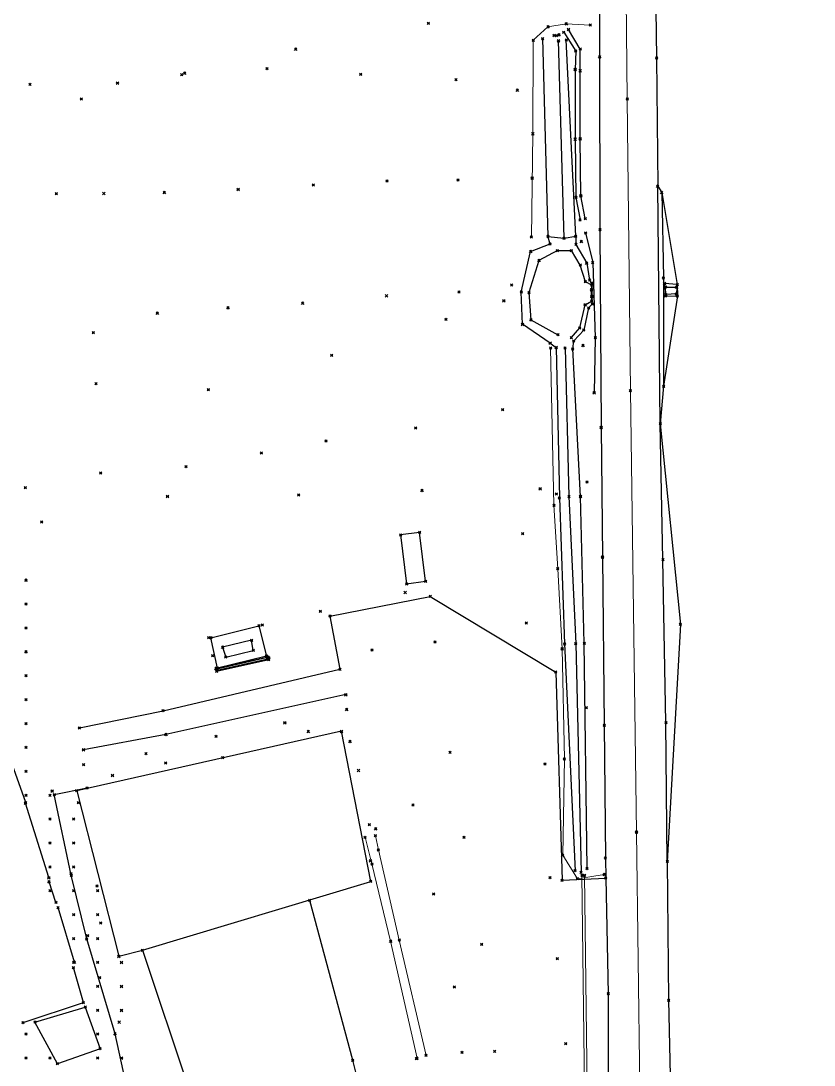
# Model space of a CAD drawing. Header units: metres. Extents: x 441556 to 446409, y 432338 to 461058.
# Drawn here: x 444023.5 to 444123.2, y 445702.4 to 445833.5 of the extents above; entities that cross this region are included whole.
import ezdxf

# ---------------------------------------------------------------- set-up
doc = ezdxf.new("R2010")
doc.units = ezdxf.units.M
doc.header["$MEASUREMENT"] = 0
doc.header["$PDMODE"] = 35
doc.header["$PDSIZE"] = 0.15
for name, color, linetype in [('DTM-BRE-RevB_A_HAT', 2, 'Continuous'), ('DTM-BRE-RevN_GRP_ASFALT_PARCARE', 2, 'Continuous'), ('DTM-BRE-RevN_GRP_CAMERA_CADERE_JOS', 2, 'Continuous'), ('DTM-BRE-RevN_GRP_CAMERA_CADERE_SUS', 2, 'Continuous'), ('DTM-BRE-RevN_GRP_COLT_CONSTRUCTIE', 2, 'Continuous'), ('DTM-BRE-RevN_GRP_GROAPA_JOS', 2, 'Continuous'), ('DTM-BRE-RevN_GRP_GROAPA_SUS', 2, 'Continuous'), ('DTM-BRE-RevN_GRP_MARGINE_CAROSABIL', 2, 'Continuous'), ('DTM-BRE-RevN_GRP_PARAPET_BETON', 2, 'Continuous'), ('DTM-BRE-RevN_GRP_PARAPET_METAL', 2, 'Continuous'), ('DTM-BRE-RevN_GRP_PLACA_BETON', 2, 'Continuous'), ('DTM-BRE-RevN_GRP_REZERVOR_GAZ', 2, 'Continuous'), ('DTM-BRE-RevN_GRP_SANT_PAMANT_JOS', 2, 'Continuous'), ('DTM-BRE-RevN_GRP_SANT_PAMANT_SUS', 2, 'Continuous'), ('DTM-BRE-RevN_GRP_SCURGERI', 2, 'Continuous'), ('DTM-BRE-RevN_GRP_TEAVA_APA_POTABILA', 2, 'Continuous'), ('DTM-BRE-RevN_GRP_ZID_JOS', 2, 'Continuous'), ('DTM-BRE-RevN_GRP_ZID_SUS', 2, 'Continuous'), ('DTM-INT_YP', 121, 'Continuous'), ('DTM-NOK-RevN_POINTS', 91, 'Continuous')]:
    doc.layers.add(name, color=color, linetype=linetype)
for name, color, linetype, lineweight in [('DTM-BRE-RevN_GRP_AX', 2, 'Continuous', 0), ('DTM-BRE-RevN_GRP_PARCARE', 2, 'Continuous', 0), ('DTM-BRE-RevN_GRP_TROTUAR', 2, 'Continuous', 0), ('DTM-BRE-RevN_GRP_TUB', 2, 'Continuous', 0)]:
    doc.layers.add(name, color=color, linetype=linetype, lineweight=lineweight)

msp = doc.modelspace()

# ---------------------------------------------------------------- linework, layer by layer
at = {"layer": 'DTM-BRE-RevB_A_HAT'}
for p, q in [((444089.998, 445805.496, 342.086), (444089.722, 445806.443, 342.271)), ((444089.722, 445806.443, 342.271), (444091.757, 445806.213, 341.489)), ((444091.757, 445806.213, 341.489), (444093.219, 445806.454, 342.158)), ((444093.219, 445806.454, 342.158), (444093.236, 445805.429, 342.091)), ((444090.919, 445804.659, 341.471), (444092.676, 445804.66, 341.438)), ((444095.23, 445800.328, 341.033), (444094.421, 445800.747, 340.848)), ((444095.239, 445800.598, 342.223), (444094.949, 445800.955, 342.24)), ((444094.403, 445797.868, 341.331), (444095.214, 445798.328, 341.052)), ((444094.831, 445797.456, 342.392), (444095.296, 445797.945, 342.211)), ((444092.836, 445792.307, 341.9), (444092.967, 445793.313, 341.66)), ((444090.006, 445793.057, 342.058), (444090.761, 445792.512, 341.942))]:
    msp.add_line(p, q, dxfattribs=at)
at = {"layer": 'DTM-BRE-RevN_GRP_ASFALT_PARCARE'}
for p, q in [((444062.341, 445758.783, 342.679), (444074.939, 445761.249, 342.514)), ((444074.939, 445761.249, 342.514), (444090.697, 445751.748, 342.337)), ((444062.341, 445758.783, 342.679), (444063.593, 445752.101, 342.665)), ((444041.388, 445746.898, 342.925), (444063.593, 445752.101, 342.665)), ((444090.697, 445751.748, 342.337), (444091.501, 445725.604, 342.575)), ((444064.342, 445748.92, 342.633), (444041.749, 445743.909, 342.967)), ((444030.883, 445744.736, 343.091), (444041.388, 445746.898, 342.925)), ((444041.749, 445743.909, 342.967), (444031.4, 445741.992, 343.154)), ((444091.501, 445725.604, 342.575), (444096.975, 445725.876, 342.515))]:
    msp.add_line(p, q, dxfattribs=at)
at = {"layer": 'DTM-BRE-RevN_GRP_AX'}
for p, q in [((444099.686, 445823.688, 342.376), (444099.023, 445876.927, 342.643)), ((444100.088, 445787.075, 342.354), (444099.686, 445823.688, 342.376)), ((444100.844, 445731.657, 342.593), (444100.088, 445787.075, 342.354)), ((444101.459, 445683.388, 343.029), (444100.844, 445731.657, 342.593))]:
    msp.add_line(p, q, dxfattribs=at)
at = {"layer": 'DTM-BRE-RevN_GRP_CAMERA_CADERE_JOS'}
for p, q in [((444104.498, 445800.085, 340.679), (444105.891, 445800.064, 340.758)), ((444104.523, 445799.144, 340.622), (444104.498, 445800.085, 340.679)), ((444105.891, 445800.064, 340.758), (444105.854, 445799.216, 340.751)), ((444105.854, 445799.216, 340.751), (444104.523, 445799.144, 340.622))]:
    msp.add_line(p, q, dxfattribs=at)
at = {"layer": 'DTM-BRE-RevN_GRP_CAMERA_CADERE_SUS'}
for p, q in [((444104.364, 445800.539, 342.202), (444104.472, 445798.944, 342.198)), ((444105.963, 445800.383, 342.424), (444104.364, 445800.539, 342.202)), ((444104.472, 445798.944, 342.198), (444105.975, 445798.962, 342.404))]:
    msp.add_line(p, q, dxfattribs=at)
at = {"layer": 'DTM-BRE-RevN_GRP_COLT_CONSTRUCTIE'}
for p, q in [((444073.609, 445769.28, 342.511), (444071.229, 445768.97, 342.483)), ((444071.229, 445768.97, 342.483), (444071.977, 445762.804, 342.546)), ((444074.36, 445763.141, 342.684), (444073.609, 445769.28, 342.511)), ((444071.977, 445762.804, 342.546), (444074.36, 445763.141, 342.684)), ((444063.801, 445744.31, 342.75), (444030.551, 445736.848, 343.275)), ((444067.472, 445725.47, 343.212), (444063.801, 445744.31, 342.75)), ((444024.143, 445735.363, 344.736), (444022.219, 445740.787, 343.827)), ((444030.551, 445736.848, 343.275), (444035.837, 445716.069, 346.104)), ((444027.045, 445725.94, 344.691), (444024.099, 445735.28, 343.419)), ((444027.938, 445722.82, 343.841), (444027.073, 445725.408, 343.952)), ((444038.799, 445716.82, 346.089), (444067.472, 445725.47, 343.212)), ((444065.218, 445703.006, 343.794), (444059.816, 445723.073, 343.82)), ((444030.25, 445715.325, 344.261), (444028.208, 445722.183, 344.309)), ((444035.837, 445716.069, 346.104), (444038.799, 445716.82, 346.089)), ((444038.799, 445716.82, 346.089), (444055.684, 445666.295, 344.536)), ((444031.377, 445710.242, 343.319), (444030.134, 445714.641, 343.353)), ((444023.808, 445707.74, 344.034), (444031.377, 445710.242, 343.319)), ((444025.294, 445707.799, 343.621), (444031.613, 445709.694, 343.241)), ((444031.613, 445709.694, 343.241), (444033.485, 445704.457, 343.241)), ((444028.113, 445702.579, 346.746), (444025.294, 445707.799, 343.621)), ((444033.485, 445704.457, 343.241), (444028.113, 445702.579, 346.746)), ((444065.618, 445701.534, 343.81), (444065.218, 445703.006, 343.794))]:
    msp.add_line(p, q, dxfattribs=at)
at = {"layer": 'DTM-BRE-RevN_GRP_GROAPA_JOS'}
for p, q in [((444090.919, 445804.659, 341.471), (444088.599, 445803.412, 341.344)), ((444093.783, 445802.834, 341.38), (444092.676, 445804.66, 341.438)), ((444088.599, 445803.412, 341.344), (444087.338, 445799.381, 341.45)), ((444094.421, 445800.747, 340.848), (444093.783, 445802.834, 341.38)), ((444087.338, 445799.381, 341.45), (444087.591, 445795.964, 341.334)), ((444093.709, 445794.954, 341.287), (444094.403, 445797.868, 341.331)), ((444087.591, 445795.964, 341.334), (444090.972, 445794.095, 341.269)), ((444092.65, 445793.713, 341.262), (444093.709, 445794.954, 341.287))]:
    msp.add_line(p, q, dxfattribs=at)
at = {"layer": 'DTM-BRE-RevN_GRP_GROAPA_SUS'}
for p, q in [((444087.551, 445804.543, 342.123), (444089.998, 445805.496, 342.086)), ((444093.236, 445805.429, 342.091), (444094.594, 445803.083, 342.243)), ((444086.379, 445799.444, 342.195), (444087.551, 445804.543, 342.123)), ((444094.594, 445803.083, 342.243), (444094.949, 445800.955, 342.24)), ((444086.53, 445795.406, 342.186), (444086.379, 445799.444, 342.195)), ((444094.831, 445797.456, 342.392), (444094.223, 445794.682, 341.909)), ((444090.006, 445793.057, 342.058), (444086.53, 445795.406, 342.186)), ((444094.223, 445794.682, 341.909), (444092.967, 445793.313, 341.66))]:
    msp.add_line(p, q, dxfattribs=at)
at = {"layer": 'DTM-BRE-RevN_GRP_MARGINE_CAROSABIL'}
for p, q in [((444096.195, 445850.304, 342.36), (444096.212, 445828.985, 342.293)), ((444096.212, 445828.985, 342.293), (444096.26, 445807.277, 342.29)), ((444103.837, 445782.924, 342.297), (444103.51, 445812.749, 342.3)), ((444096.26, 445807.277, 342.29), (444096.412, 445782.467, 342.285)), ((444104.163, 445765.873, 342.35), (444103.837, 445782.924, 342.297)), ((444096.412, 445782.467, 342.285), (444096.574, 445766.187, 342.33)), ((444096.574, 445766.187, 342.33), (444096.796, 445745.064, 342.416)), ((444104.549, 445745.395, 342.424), (444104.163, 445765.873, 342.35)), ((444096.796, 445745.064, 342.416), (444096.948, 445728.389, 342.487)), ((444104.716, 445727.967, 342.524), (444104.549, 445745.395, 342.424)), ((444096.948, 445728.389, 342.487), (444096.975, 445725.876, 342.515)), ((444096.975, 445725.876, 342.515), (444097.296, 445711.359, 342.623)), ((444097.296, 445711.359, 342.623), (444097.297, 445692.511, 342.774))]:
    msp.add_line(p, q, dxfattribs=at)
at = {"layer": 'DTM-BRE-RevN_GRP_PARAPET_BETON'}
for p, q in [((444091.709, 445832.064, 342.157), (444093.212, 445829.7, 342.333)), ((444093.781, 445829.957, 342.37), (444092.305, 445832.42, 342.068)), ((444093.774, 445827.227, 342.379), (444093.781, 445829.957, 342.37)), ((444093.212, 445829.7, 342.333), (444093.146, 445827.407, 342.287)), ((444093.146, 445827.407, 342.287), (444093.147, 445818.651, 342.228)), ((444093.774, 445818.697, 342.347), (444093.774, 445827.227, 342.379)), ((444093.147, 445818.651, 342.228), (444093.244, 445811.345, 342.099)), ((444093.853, 445811.546, 342.315), (444093.774, 445818.697, 342.347)), ((444094.405, 445808.675, 342.245), (444093.853, 445811.546, 342.315)), ((444093.244, 445811.345, 342.099), (444093.765, 445808.517, 342.148))]:
    msp.add_line(p, q, dxfattribs=at)
at = {"layer": 'DTM-BRE-RevN_GRP_PARAPET_METAL'}
for p, q in [((444104.023, 445811.954, 342.124), (444104.229, 445801.226, 342.102)), ((444094.448, 445806.871, 342.51), (444095.358, 445803.159, 342.436)), ((444095.358, 445803.159, 342.436), (444095.669, 445793.717, 342.418)), ((444104.229, 445801.226, 342.102), (444104.257, 445787.621, 342.047)), ((444095.669, 445793.717, 342.418), (444095.533, 445786.811, 342.439))]:
    msp.add_line(p, q, dxfattribs=at)
at = {"layer": 'DTM-BRE-RevN_GRP_PARCARE'}
for p, q in [((444087.876, 445831.064, 342.385), (444089.719, 445832.751, 342.279)), ((444089.719, 445832.751, 342.279), (444092.018, 445833.13, 342.312)), ((444092.018, 445833.13, 342.312), (444095.033, 445832.969, 342.292)), ((444087.825, 445819.32, 342.355), (444087.876, 445831.064, 342.385)), ((444087.64, 445806.36, 342.197), (444087.825, 445819.32, 342.355)), ((444090.475, 445772.69, 342.176), (444090.065, 445792.426, 342.147)), ((444090.959, 445764.716, 342.222), (444090.475, 445772.69, 342.176)), ((444091.512, 445754.669, 342.305), (444090.959, 445764.716, 342.222)), ((444091.79, 445740.832, 342.305), (444091.512, 445754.669, 342.305)), ((444091.577, 445728.757, 342.523), (444091.79, 445740.832, 342.305)), ((444093.42, 445725.792, 342.554), (444091.577, 445728.757, 342.523)), ((444096.797, 445726.331, 342.488), (444093.42, 445725.792, 342.554))]:
    msp.add_line(p, q, dxfattribs=at)
at = {"layer": 'DTM-BRE-RevN_GRP_PLACA_BETON'}
for p, q in [((444047.409, 445756.062, 343.203), (444053.437, 445757.566, 343.201)), ((444053.437, 445757.566, 343.201), (444054.377, 445753.759, 343.215)), ((444048.212, 445752.24, 343.173), (444047.409, 445756.062, 343.203)), ((444054.377, 445753.759, 343.215), (444048.212, 445752.24, 343.173))]:
    msp.add_line(p, q, dxfattribs=at)
at = {"layer": 'DTM-BRE-RevN_GRP_REZERVOR_GAZ'}
for p, q in [((444052.511, 445755.734, 343.192), (444048.863, 445754.872, 343.194)), ((444052.721, 445754.466, 343.193), (444052.511, 445755.734, 343.192)), ((444048.863, 445754.872, 343.194), (444049.267, 445753.633, 343.19)), ((444049.267, 445753.633, 343.19), (444052.721, 445754.466, 343.193))]:
    msp.add_line(p, q, dxfattribs=at)
at = {"layer": 'DTM-BRE-RevN_GRP_SANT_PAMANT_JOS'}
for p, q in [((444091.757, 445806.213, 341.489), (444091.048, 445831.018, 341.526)), ((444091.884, 445792.446, 341.337), (444092.354, 445773.783, 341.681)), ((444092.354, 445773.783, 341.681), (444093.221, 445755.316, 341.718)), ((444093.221, 445755.316, 341.718), (444093.893, 445726.589, 342.182))]:
    msp.add_line(p, q, dxfattribs=at)
at = {"layer": 'DTM-BRE-RevN_GRP_SANT_PAMANT_SUS'}
for p, q in [((444089.047, 445831.271, 342.333), (444089.722, 445806.443, 342.271)), ((444093.219, 445806.454, 342.158), (444092.033, 445831.114, 342.257)), ((444090.761, 445792.512, 341.942), (444091.159, 445773.615, 342.141)), ((444093.816, 445773.799, 342.254), (444092.836, 445792.307, 341.9)), ((444091.159, 445773.615, 342.141), (444091.81, 445755.277, 342.22)), ((444094.287, 445755.357, 342.384), (444093.816, 445773.799, 342.254)), ((444091.81, 445755.277, 342.22), (444093.132, 445726.806, 342.459)), ((444094.638, 445727.078, 342.425), (444094.287, 445755.357, 342.384))]:
    msp.add_line(p, q, dxfattribs=at)
at = {"layer": 'DTM-BRE-RevN_GRP_SCURGERI'}
for p, q in [((444091.12, 445831.744, 342.107), (444090.504, 445831.683, 342.096)), ((444095.202, 445798.872, 341), (444095.198, 445799.762, 340.998)), ((444095.198, 445799.762, 340.998), (444095.232, 445799.755, 341.621)), ((444095.23, 445800.328, 341.033), (444095.214, 445798.328, 341.052)), ((444095.239, 445800.598, 342.223), (444095.23, 445800.328, 341.033)), ((444095.232, 445799.755, 341.621), (444095.236, 445798.907, 341.689)), ((444095.296, 445797.945, 342.211), (444095.239, 445800.598, 342.223)), ((444095.236, 445798.907, 341.689), (444095.202, 445798.872, 341)), ((444095.214, 445798.328, 341.052), (444095.296, 445797.945, 342.211))]:
    msp.add_line(p, q, dxfattribs=at)
at = {"layer": 'DTM-BRE-RevN_GRP_TEAVA_APA_POTABILA'}
for p, q in [((444027.725, 445736.355, 343.202), (444031.838, 445737.199, 343.054)), ((444029.859, 445726.243, 343.298), (444027.725, 445736.355, 343.202)), ((444031.803, 445718.244, 343.224), (444029.859, 445726.243, 343.298)), ((444035.368, 445706.33, 343.134), (444031.803, 445718.244, 343.224)), ((444037.339, 445697.345, 343.242), (444035.368, 445706.33, 343.134))]:
    msp.add_line(p, q, dxfattribs=at)
at = {"layer": 'DTM-BRE-RevN_GRP_TROTUAR'}
for p, q in [((444067.623, 445727.649, 342.848), (444066.753, 445731.003, 342.91)), ((444068.065, 445731.205, 342.876), (444068.429, 445729.419, 342.852)), ((444068.429, 445729.419, 342.852), (444071.056, 445718.095, 342.777)), ((444069.963, 445717.959, 342.777), (444067.623, 445727.649, 342.848)), ((444073.292, 445703.275, 342.854), (444069.963, 445717.959, 342.777)), ((444071.056, 445718.095, 342.777), (444074.419, 445703.622, 342.83))]:
    msp.add_line(p, q, dxfattribs=at)
at = {"layer": 'DTM-BRE-RevN_GRP_TUB'}
for p, q in [((444094.456, 445686.386, 342.821), (444093.997, 445726.242, 342.31)), ((444094.324, 445726.233, 342.308), (444094.795, 445686.523, 342.818))]:
    msp.add_line(p, q, dxfattribs=at)
at = {"layer": 'DTM-BRE-RevN_GRP_ZID_JOS'}
for p, q in [((444054.571, 445753.623, 342.943), (444048.049, 445752.148, 343.057)), ((444048.115, 445751.841, 343.026), (444054.66, 445753.311, 342.925))]:
    msp.add_line(p, q, dxfattribs=at)
at = {"layer": 'DTM-BRE-RevN_GRP_ZID_SUS'}
for p, q in [((444054.499, 445753.56, 345.47), (444048.152, 445752.098, 345.45)), ((444048.17, 445751.977, 345.436), (444054.545, 445753.394, 345.47))]:
    msp.add_line(p, q, dxfattribs=at)
at = {"layer": 'DTM-INT_YP'}
msp.add_polyline3d([(444103.088, 445847.204, 342.381), (444103.37, 445828.831, 342.313), (444103.51, 445812.749, 342.3), (444104.023, 445811.954, 342.124), (444105.963, 445800.383, 342.424), (444105.975, 445798.962, 342.404), (444104.257, 445787.621, 342.047), (444103.837, 445782.924, 342.297), (444106.364, 445757.731, 342.237), (444104.716, 445727.967, 342.524), (444104.881, 445710.544, 342.678), (444105.318, 445689.704, 342.782), (444105.747, 445670.199, 343.131), (444108.323, 445661.141, 343.331), (444106.127, 445649.389, 343.363), (444106.958, 445629.157, 343.649), (444108.051, 445611.135, 343.905), (444109.62, 445592.897, 344.182), (444117.155, 445580.32, 345.116), (444120.154, 445568.322, 345.069), (444123.153, 445550.326, 344.919)], dxfattribs=at)
at = {"layer": 'DTM-NOK-RevN_POINTS'}
for p in [(444074.716, 445833.185, 342.426), (444089.719, 445832.751, 342.279), (444092.018, 445833.13, 342.312), (444092.305, 445832.42, 342.068), (444095.033, 445832.969, 342.292), (444087.876, 445831.064, 342.385), (444089.047, 445831.271, 342.333), (444090.504, 445831.683, 342.096), (444090.788, 445831.659, 341.556), (444091.048, 445831.018, 341.526), (444091.12, 445831.744, 342.107), (444091.709, 445832.064, 342.157), (444092.033, 445831.114, 342.257), (444058.058, 445829.945, 342.697), (444093.212, 445829.7, 342.333), (444093.781, 445829.957, 342.37), (444096.212, 445828.985, 342.293), (444103.37, 445828.831, 342.313), (444054.443, 445827.513, 342.829), (444093.146, 445827.407, 342.287), (444093.774, 445827.227, 342.379), (444043.742, 445826.729, 342.943), (444044.113, 445826.934, 342.84), (444066.215, 445826.786, 342.666), (444078.161, 445826.103, 342.47), (444024.663, 445825.52, 343.234), (444035.665, 445825.703, 343.042), (444085.893, 445824.802, 342.289), (444031.121, 445823.683, 342.984), (444099.686, 445823.688, 342.376), (444087.825, 445819.32, 342.355), (444093.147, 445818.651, 342.228), (444093.774, 445818.697, 342.347), (444060.256, 445812.889, 342.717), (444069.507, 445813.413, 342.588), (444078.438, 445813.512, 342.4), (444087.743, 445813.787, 342.32), (444103.51, 445812.749, 342.3), (444027.989, 445811.796, 343.07), (444033.951, 445811.83, 342.914), (444041.552, 445811.951, 342.94), (444050.819, 445812.339, 342.802), (444093.244, 445811.345, 342.099), (444093.853, 445811.546, 342.315), (444104.023, 445811.954, 342.124), (444093.765, 445808.517, 342.148), (444094.405, 445808.675, 342.245), (444087.64, 445806.36, 342.197), (444089.722, 445806.443, 342.271), (444091.757, 445806.213, 341.489), (444093.219, 445806.454, 342.158), (444094.448, 445806.871, 342.51), (444096.26, 445807.277, 342.29), (444089.998, 445805.496, 342.086), (444093.236, 445805.429, 342.091), (444093.925, 445805.801, 342.36), (444087.551, 445804.543, 342.123), (444090.919, 445804.659, 341.471), (444092.676, 445804.66, 341.438), (444088.599, 445803.412, 341.344), (444093.783, 445802.834, 341.38), (444094.594, 445803.083, 342.243), (444095.358, 445803.159, 342.436), (444094.949, 445800.955, 342.24), (444104.229, 445801.226, 342.102), (444085.157, 445800.328, 342.253), (444094.421, 445800.747, 340.848), (444095.198, 445799.762, 340.998), (444095.23, 445800.328, 341.033), (444095.232, 445799.755, 341.621), (444095.239, 445800.598, 342.223), (444104.364, 445800.539, 342.202), (444104.498, 445800.085, 340.679), (444105.891, 445800.064, 340.758), (444105.963, 445800.383, 342.424), (444069.447, 445798.977, 342.432), (444078.542, 445799.476, 342.3), (444084.185, 445798.38, 342.18), (444086.379, 445799.444, 342.195), (444087.338, 445799.381, 341.45), (444095.202, 445798.872, 341), (444095.214, 445798.328, 341.052), (444095.236, 445798.907, 341.689), (444104.472, 445798.944, 342.198), (444104.523, 445799.144, 340.622), (444105.854, 445799.216, 340.751), (444105.975, 445798.962, 342.404), (444049.55, 445797.476, 342.718), (444058.908, 445798.057, 342.649), (444094.403, 445797.868, 341.331), (444094.831, 445797.456, 342.392), (444095.296, 445797.945, 342.211), (444040.676, 445796.806, 342.84), (444076.907, 445796.024, 342.297), (444087.591, 445795.964, 341.334), (444032.637, 445794.366, 342.848), (444086.53, 445795.406, 342.186), (444093.709, 445794.954, 341.287), (444094.223, 445794.682, 341.909), (444090.006, 445793.057, 342.058), (444090.972, 445794.095, 341.269), (444092.65, 445793.713, 341.262), (444092.967, 445793.313, 341.66), (444095.669, 445793.717, 342.418), (444090.065, 445792.426, 342.147), (444090.761, 445792.512, 341.942), (444091.884, 445792.446, 341.337), (444092.836, 445792.307, 341.9), (444094.121, 445792.741, 342.008), (444062.567, 445791.509, 342.492), (444032.981, 445787.937, 342.814), (444047.086, 445787.189, 342.722), (444095.533, 445786.811, 342.439), (444100.088, 445787.075, 342.354), (444104.257, 445787.621, 342.047), (444084.03, 445784.688, 342.28), (444103.837, 445782.924, 342.297), (444073.118, 445782.392, 342.418), (444096.412, 445782.467, 342.285), (444061.853, 445780.765, 342.534), (444053.743, 445779.247, 342.638), (444044.267, 445777.529, 342.726), (444033.556, 445776.726, 342.795), (444024.094, 445774.892, 343.062), (444088.747, 445774.775, 342.247), (444094.634, 445775.592, 342.311), (444041.945, 445773.803, 342.673), (444058.423, 445773.99, 342.548), (444073.91, 445774.543, 342.464), (444090.795, 445774.104, 342.206), (444091.159, 445773.615, 342.141), (444092.354, 445773.783, 341.681), (444093.816, 445773.799, 342.254), (444090.475, 445772.69, 342.176), (444026.148, 445770.596, 343.041), (444071.229, 445768.97, 342.483), (444073.609, 445769.28, 342.511), (444086.544, 445769.123, 342.319), (444096.574, 445766.187, 342.33), (444104.163, 445765.873, 342.35), (444090.959, 445764.716, 342.222), (444024.174, 445763.28, 342.788), (444074.36, 445763.141, 342.684), (444071.792, 445761.735, 342.713), (444071.977, 445762.804, 342.546), (444024.174, 445760.281, 342.833), (444074.939, 445761.249, 342.514), (444061.151, 445759.364, 342.792), (444053.849, 445757.659, 342.861), (444062.341, 445758.783, 342.679), (444087.022, 445757.893, 342.381), (444106.364, 445757.731, 342.237), (444024.174, 445757.282, 342.878), (444053.437, 445757.566, 343.201), (444047.118, 445756.065, 342.982), (444047.409, 445756.062, 343.203), (444052.511, 445755.734, 343.192), (444075.541, 445755.535, 342.553), (444091.81, 445755.277, 342.22), (444093.221, 445755.316, 341.718), (444094.287, 445755.357, 342.384), (444024.174, 445754.282, 342.98), (444047.63, 445753.791, 342.837), (444048.863, 445754.872, 343.194), (444052.721, 445754.466, 343.193), (444054.377, 445753.759, 343.215), (444067.634, 445754.501, 342.629), (444091.512, 445754.669, 342.305), (444049.267, 445753.633, 343.19), (444054.499, 445753.56, 345.47), (444054.545, 445753.394, 345.47), (444054.571, 445753.623, 342.943), (444054.66, 445753.311, 342.925), (444054.679, 445753.505, 342.944), (444024.174, 445751.283, 343.064), (444048.049, 445752.148, 343.057), (444048.074, 445752.236, 343.005), (444048.115, 445751.841, 343.026), (444048.152, 445752.098, 345.45), (444048.17, 445751.977, 345.436), (444048.212, 445752.24, 343.173), (444063.593, 445752.101, 342.665), (444090.697, 445751.748, 342.337), (444064.342, 445748.92, 342.633), (444024.174, 445748.284, 343.006), (444094.541, 445747.267, 342.361), (444041.388, 445746.898, 342.925), (444064.451, 445747.045, 342.637), (444024.174, 445745.284, 343.046), (444030.883, 445744.736, 343.091), (444056.685, 445745.383, 342.736), (444096.796, 445745.064, 342.416), (444104.549, 445745.395, 342.424), (444041.749, 445743.909, 342.967), (444048.053, 445743.673, 342.863), (444059.619, 445744.285, 342.727), (444063.801, 445744.31, 342.75), (444024.174, 445742.285, 343.054), (444031.4, 445741.992, 343.154), (444064.866, 445743.031, 342.629), (444039.234, 445741.518, 343.032), (444048.889, 445741.008, 342.846), (444077.442, 445741.684, 342.573), (444091.79, 445740.832, 342.305), (444024.174, 445739.286, 343.032), (444031.407, 445740.115, 343.182), (444041.712, 445740.33, 343.012), (444065.934, 445739.384, 342.632), (444089.341, 445740.207, 342.429), (444035.039, 445738.768, 343.044), (444027.465, 445736.825, 343.27), (444030.551, 445736.848, 343.275), (444031.838, 445737.199, 343.054), (444024.143, 445735.363, 344.736), (444024.174, 445736.286, 343.106), (444027.174, 445736.286, 343.108), (444027.725, 445736.355, 343.202), (444030.741, 445735.351, 343.237), (444024.099, 445735.28, 343.419), (444072.764, 445735.069, 342.654), (444027.174, 445733.287, 343.159), (444030.173, 445733.287, 343.043), (444067.293, 445732.592, 342.873), (444068.091, 445732.062, 342.711), (444100.844, 445731.657, 342.593), (444027.174, 445730.288, 343.172), (444030.173, 445730.288, 343.095), (444066.753, 445731.003, 342.91), (444068.065, 445731.205, 342.876), (444079.186, 445731.012, 342.628), (444068.429, 445729.419, 342.852), (444091.577, 445728.757, 342.523), (444067.438, 445728.071, 342.888), (444067.623, 445727.649, 342.848), (444096.948, 445728.389, 342.487), (444104.716, 445727.967, 342.524), (444027.174, 445727.288, 343.299), (444029.821, 445726.42, 343.31), (444029.859, 445726.243, 343.298), (444030.173, 445727.288, 343.125), (444093.132, 445726.806, 342.459), (444093.893, 445726.589, 342.182), (444093.997, 445726.242, 342.31), (444094.071, 445726.235, 342.17), (444094.324, 445726.233, 342.308), (444094.638, 445727.078, 342.425), (444096.797, 445726.331, 342.488), (444027.045, 445725.94, 344.691), (444027.073, 445725.408, 343.952), (444033.088, 445724.904, 343.179), (444067.472, 445725.47, 343.212), (444089.98, 445725.95, 342.569), (444091.501, 445725.604, 342.575), (444093.42, 445725.792, 342.554), (444096.975, 445725.876, 342.515), (444027.174, 445724.289, 343.123), (444030.173, 445724.289, 342.979), (444033.173, 445724.289, 343.067), (444075.363, 445723.876, 342.742), (444027.938, 445722.82, 343.841), (444028.208, 445722.183, 344.309), (444059.816, 445723.073, 343.82), (444030.173, 445721.289, 342.976), (444033.173, 445721.289, 343.05), (444033.567, 445720.248, 344.056), (444030.173, 445718.29, 342.998), (444031.803, 445718.244, 343.224), (444031.935, 445718.659, 343.25), (444033.173, 445718.29, 342.987), (444069.963, 445717.959, 342.777), (444071.056, 445718.095, 342.777), (444081.393, 445717.549, 342.728), (444035.837, 445716.069, 346.104), (444038.799, 445716.82, 346.089), (444090.894, 445715.762, 342.646), (444030.134, 445714.641, 343.353), (444030.173, 445715.291, 343.023), (444030.25, 445715.325, 344.261), (444033.173, 445715.291, 342.957), (444036.172, 445715.291, 343.081), (444033.445, 445713.375, 343.214), (444033.173, 445712.291, 342.97), (444036.172, 445712.291, 342.992), (444077.98, 445712.202, 342.795), (444097.296, 445711.359, 342.623), (444104.881, 445710.544, 342.678), (444031.377, 445710.242, 343.319), (444031.613, 445709.694, 343.241), (444033.173, 445709.292, 343.018), (444036.172, 445709.292, 342.896), (444025.294, 445707.799, 343.621), (444035.878, 445707.79, 343.138), (444023.808, 445707.74, 344.034), (444024.174, 445706.293, 344.803), (444033.173, 445706.293, 343.073), (444035.368, 445706.33, 343.134), (444033.485, 445704.457, 343.241), (444078.927, 445703.992, 342.813), (444083.022, 445704.118, 342.781), (444091.967, 445705.088, 342.71), (444024.174, 445703.293, 346.972), (444027.174, 445703.293, 343.942), (444028.113, 445702.579, 346.746), (444033.173, 445703.293, 343.12), (444036.172, 445703.293, 342.906), (444065.218, 445703.006, 343.794), (444073.21, 445703.213, 342.885), (444073.292, 445703.275, 342.854), (444074.419, 445703.622, 342.83)]:
    msp.add_point(p, dxfattribs=at)

doc.saveas('drawing.dxf')
